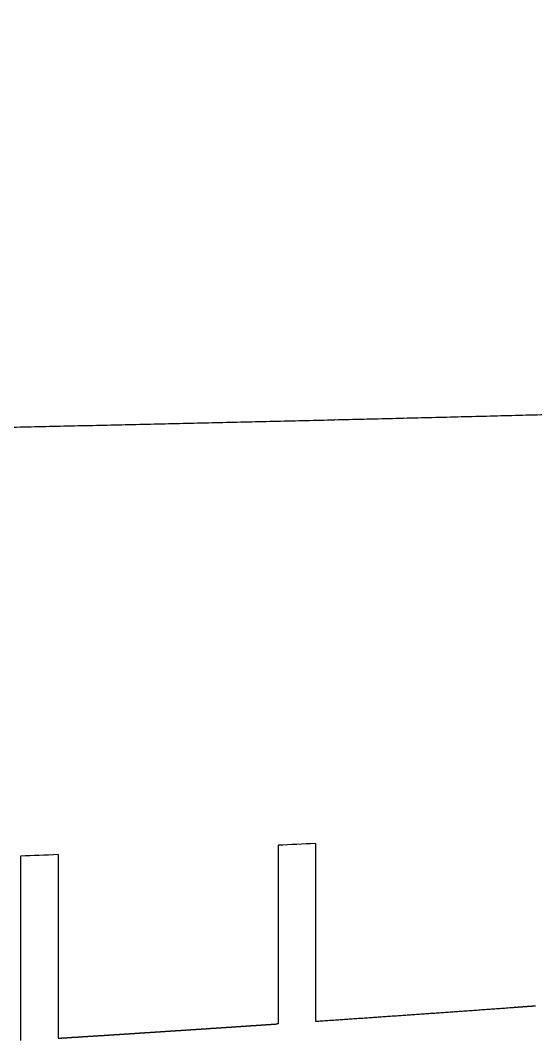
# Model space of a CAD drawing. Header units: metres. Extents: x 0 to 2032, y 0 to 115.
# Drawn here: x 1469.1 to 1521.1, y 11.8 to 114.9 of the extents above; entities that cross this region are included whole.
import ezdxf

# ---------------------------------------------------------------- set-up
doc = ezdxf.new("R2010")
doc.units = ezdxf.units.M

msp = doc.modelspace()

# ---------------------------------------------------------------- linework, layer by layer
for p, q in [((1495.1, 31.57), (1495.1, 13.54)), ((1498.9, 31.75), (1498.9, 13.8)), ((1469.1, 30.48), (1469.1, 11.85)), ((1472.9, 30.63), (1472.9, 12.09))]:
    msp.add_line(p, q)
for points, degree, knots in [([(2032, 109.87), (2032, 109.87), (2032, 109.87), (2032, 109.87), (2032, 109.87), (2032, 109.87), (2032, 109.87), (2032, 109.87), (2032, 109.87), (2032, 109.87), (2032, 109.87), (2032, 109.87), (2032, 109.87), (2032, 109.87), (2032, 109.87), (2032, 109.87), (2032, 109.87), (2032, 109.87), (2032, 109.87), (2032, 109.87), (2032, 109.87), (2032, 109.87), (2032, 109.87), (2032, 109.87), (2032, 109.87), (2032, 109.87), (2032, 109.87), (2032, 109.87), (2032, 109.87), (2032, 109.87), (2032, 109.87), (2032, 109.87), (2032, 109.87), (2032, 109.87), (2032, 109.87), (2032, 109.87), (2032, 109.87), (2032, 109.87), (2032, 109.87), (2032, 109.87), (2032, 109.87), (2032, 109.87), (2032, 109.87), (2032, 109.87), (2032, 109.88), (2032, 109.91), (2032, 109.95), (2032, 110.02), (2032, 110.11), (2031.99, 110.2), (2031.99, 110.26), (2031.97, 110.57), (2031.95, 110.86), (2031.91, 111.15), (2031.86, 111.43), (2031.79, 111.71), (2031.71, 111.99), (2031.61, 112.26), (2031.29, 112.93), (2031.04, 113.32), (2030.73, 113.66), (2030.37, 113.96), (2029.98, 114.19), (2029.55, 114.38), (2029.11, 114.52), (2028.29, 114.72), (2027.9, 114.79), (2027.5, 114.84), (2027.11, 114.87), (2026.71, 114.88), (2026.31, 114.89), (2025.91, 114.88), (2024.98, 114.85), (2024.45, 114.81), (2023.91, 114.76), (2023.38, 114.7), (2022.85, 114.64), (2022.32, 114.56), (2021.79, 114.48), (2020.59, 114.29), (2019.92, 114.17), (2019.25, 114.05), (2018.58, 113.92), (2017.91, 113.79), (2017.25, 113.65), (2016.58, 113.51), (2015.1, 113.2), (2014.29, 113.02), (2013.48, 112.84), (2012.67, 112.66), (2011.86, 112.48), (2011.05, 112.3), (2010.24, 112.12), (2008.88, 111.81), (2008.33, 111.69), (2007.77, 111.56), (2007.21, 111.44), (2006.63, 111.31), (2006.05, 111.18), (2005.46, 111.05), (2004.23, 110.78), (2003.61, 110.64), (2002.98, 110.51), (2002.36, 110.37), (2001.73, 110.24), (2001.1, 110.1), (2000.48, 109.97), (1996.77, 109.2), (1993.67, 108.58), (1990.58, 107.98), (1987.48, 107.4), (1984.38, 106.84), (1981.27, 106.3), (1978.16, 105.78), (1970.71, 104.56), (1966.37, 103.87), (1962.02, 103.22), (1957.67, 102.58), (1953.31, 101.97), (1948.95, 101.38), (1944.59, 100.8), (1936.94, 99.82), (1933.64, 99.41), (1930.34, 99), (1927.04, 98.61), (1923.74, 98.22), (1920.44, 97.84), (1917.14, 97.47), (1911.04, 96.79), (1908.24, 96.49), (1905.45, 96.19), (1902.65, 95.9), (1899.85, 95.61), (1897.06, 95.32), (1894.26, 95.04), (1880.44, 93.67), (1869.41, 92.63), (1858.38, 91.66), (1847.34, 90.73), (1836.3, 89.84), (1825.26, 89), (1814.21, 88.19), (1795.65, 86.89), (1788.13, 86.38), (1780.61, 85.89), (1773.09, 85.41), (1765.57, 84.95), (1758.05, 84.5), (1750.53, 84.06), (1736.54, 83.27), (1730.06, 82.92), (1723.59, 82.57), (1717.12, 82.24), (1710.65, 81.91), (1704.18, 81.59), (1697.7, 81.28), (1688.82, 80.87), (1686.42, 80.75), (1684.01, 80.64), (1681.6, 80.53), (1679.2, 80.43), (1676.79, 80.32), (1674.38, 80.21), (1651.35, 79.21), (1630.73, 78.4), (1610.1, 77.65), (1589.47, 76.96), (1568.83, 76.32), (1548.2, 75.72), (1527.56, 75.17), (1495.72, 74.39), (1484.51, 74.13), (1473.3, 73.87), (1462.09, 73.63), (1450.88, 73.4), (1439.67, 73.18), (1428.46, 72.97), (1413.04, 72.7), (1408.83, 72.62), (1404.62, 72.55), (1400.4, 72.48), (1396.18, 72.41), (1391.95, 72.34), (1387.73, 72.28), (1379.69, 72.15), (1375.88, 72.09), (1372.08, 72.04), (1368.27, 71.98), (1364.46, 71.93), (1360.65, 71.87), (1356.84, 71.82), (1325.7, 71.4), (1298.36, 71.09), (1271.02, 70.83), (1243.69, 70.61), (1216.35, 70.44), (1189.01, 70.3), (1161.67, 70.18), (1120.79, 70.05), (1107.24, 70.01), (1093.69, 69.98), (1080.14, 69.95), (1066.6, 69.93), (1053.05, 69.91), (1039.5, 69.89), (1022.99, 69.87), (1020.03, 69.86), (1017.07, 69.86), (1014.1, 69.86), (1011.14, 69.85), (1008.18, 69.85), (1005.21, 69.85), (978.54, 69.82), (954.83, 69.8), (931.13, 69.78), (907.42, 69.77), (883.71, 69.76), (860, 69.75), (836.3, 69.75), (801.16, 69.75), (789.73, 69.74), (778.3, 69.74), (766.87, 69.74), (755.44, 69.74), (744.01, 69.75), (732.58, 69.75), (717.34, 69.75), (713.53, 69.75), (709.72, 69.75), (705.91, 69.75), (702.1, 69.75), (698.29, 69.75), (694.48, 69.75), (686.44, 69.75), (682.2, 69.75), (677.97, 69.75), (673.74, 69.75), (669.51, 69.75), (665.27, 69.75), (661.04, 69.75), (627.14, 69.76), (597.48, 69.76), (567.81, 69.77), (538.14, 69.78), (508.47, 69.8), (478.81, 69.83), (449.14, 69.88), (414.69, 69.95), (409.9, 69.96), (405.11, 69.98), (400.32, 69.99), (395.53, 70), (390.74, 70.01), (385.96, 70.03), (379.01, 70.05), (376.86, 70.05), (374.71, 70.06), (372.58, 70.07), (370.45, 70.07), (368.32, 70.08), (366.21, 70.09), (359.01, 70.11), (356.16, 70.12), (353.8, 70.13), (350.84, 70.14), (346.83, 70.16), (341.98, 70.18), (337.15, 70.2), (319.73, 70.28), (305.65, 70.35), (291.57, 70.42), (277.49, 70.51), (263.41, 70.6), (249.34, 70.71), (235.26, 70.82), (212.62, 71.02), (204.06, 71.1), (195.51, 71.18), (186.95, 71.27), (178.4, 71.36), (169.84, 71.46), (161.28, 71.56), (151.46, 71.68), (150.2, 71.7), (148.95, 71.71), (147.71, 71.73), (146.48, 71.75), (145.25, 71.76), (144.03, 71.78), (140.39, 71.83), (138, 71.86), (135.64, 71.89), (133.31, 71.93), (131, 71.96), (128.73, 71.99), (126.49, 72.03), (117.32, 72.17), (110.37, 72.28), (103.41, 72.4), (96.46, 72.54), (89.51, 72.69), (82.55, 72.86), (75.6, 73.06), (66.13, 73.38), (63.62, 73.47), (61.1, 73.57), (58.58, 73.68), (56.06, 73.79), (53.55, 73.91), (51.03, 74.04), (47.38, 74.25), (46.27, 74.31), (45.18, 74.38), (44.1, 74.45), (43.04, 74.51), (41.99, 74.59), (40.96, 74.66), (38.85, 74.81), (37.77, 74.89), (36.7, 74.98), (35.66, 75.06), (34.63, 75.15), (33.62, 75.24), (32.63, 75.33), (30.61, 75.52), (29.56, 75.63), (28.52, 75.74), (27.47, 75.85), (26.42, 75.96), (25.37, 76.08), (24.32, 76.19), (22.4, 76.4), (21.52, 76.49), (20.64, 76.59), (19.76, 76.68), (18.88, 76.76), (18, 76.84), (17.12, 76.91), (15.55, 77.02), (14.89, 77.06), (14.24, 77.09), (13.6, 77.11), (12.99, 77.13), (12.39, 77.13), (11.81, 77.12), (10.7, 77.08), (10.15, 77.05), (9.6, 77), (9.06, 76.95), (8.51, 76.87), (7.97, 76.77), (7.44, 76.65), (6.44, 76.36), (5.97, 76.2), (5.51, 76.02), (5.06, 75.81), (4.62, 75.56), (4.21, 75.29), (3.82, 74.99), (3.04, 74.28), (2.66, 73.87), (2.31, 73.43), (2.01, 72.96), (1.74, 72.47), (1.5, 71.96), (1.29, 71.44), (0.97, 70.52), (0.85, 70.12), (0.74, 69.71), (0.65, 69.31), (0.56, 68.89), (0.49, 68.48), (0.42, 68.07), (0.3, 67.13), (0.24, 66.61), (0.19, 66.08), (0.16, 65.56), (0.13, 65.03), (0.11, 64.5), (0.1, 63.98), (0.1, 63.45)], 8, [0, 0, 0, 0, 0, 0, 0, 0, 0, 0, 0, 0, 0, 0, 0, 0, 0, 0, 0, 0, 0, 0, 0, 0, 0, 0, 0, 0, 0, 0, 0, 0, 0, 0, 0, 0, 0, 0, 0.000521, 0.000521, 0.000521, 0.000521, 0.000521, 0.000521, 0.000521, 0.000598, 0.000598, 0.000598, 0.000598, 0.000598, 0.000598, 0.000598, 0.00068, 0.00068, 0.00068, 0.00068, 0.00068, 0.00068, 0.00068, 0.001767, 0.001767, 0.001767, 0.001767, 0.001767, 0.001767, 0.001767, 0.003481, 0.003481, 0.003481, 0.003481, 0.003481, 0.003481, 0.003481, 0.004996, 0.004996, 0.004996, 0.004996, 0.004996, 0.004996, 0.004996, 0.00703, 0.00703, 0.00703, 0.00703, 0.00703, 0.00703, 0.00703, 0.009624, 0.009624, 0.009624, 0.009624, 0.009624, 0.009624, 0.009624, 0.012783, 0.012783, 0.012783, 0.012783, 0.012783, 0.012783, 0.012783, 0.0149, 0.0149, 0.0149, 0.0149, 0.0149, 0.0149, 0.0149, 0.017114, 0.017114, 0.017114, 0.017114, 0.017114, 0.017114, 0.017114, 0.028012, 0.028012, 0.028012, 0.028012, 0.028012, 0.028012, 0.028012, 0.043213, 0.043213, 0.043213, 0.043213, 0.043213, 0.043213, 0.043213, 0.054699, 0.054699, 0.054699, 0.054699, 0.054699, 0.054699, 0.054699, 0.06442, 0.06442, 0.06442, 0.06442, 0.06442, 0.06442, 0.06442, 0.102702, 0.102702, 0.102702, 0.102702, 0.102702, 0.102702, 0.102702, 0.128746, 0.128746, 0.128746, 0.128746, 0.128746, 0.128746, 0.128746, 0.151146, 0.151146, 0.151146, 0.151146, 0.151146, 0.151146, 0.151146, 0.159473, 0.159473, 0.159473, 0.159473, 0.159473, 0.159473, 0.159473, 0.230825, 0.230825, 0.230825, 0.230825, 0.230825, 0.230825, 0.230825, 0.269579, 0.269579, 0.269579, 0.269579, 0.269579, 0.269579, 0.269579, 0.284124, 0.284124, 0.284124, 0.284124, 0.284124, 0.284124, 0.284124, 0.297226, 0.297226, 0.297226, 0.297226, 0.297226, 0.297226, 0.297226, 0.391271, 0.391271, 0.391271, 0.391271, 0.391271, 0.391271, 0.391271, 0.437874, 0.437874, 0.437874, 0.437874, 0.437874, 0.437874, 0.437874, 0.448068, 0.448068, 0.448068, 0.448068, 0.448068, 0.448068, 0.448068, 0.529622, 0.529622, 0.529622, 0.529622, 0.529622, 0.529622, 0.529622, 0.568941, 0.568941, 0.568941, 0.568941, 0.568941, 0.568941, 0.568941, 0.582048, 0.582048, 0.582048, 0.582048, 0.582048, 0.582048, 0.582048, 0.596608, 0.596608, 0.596608, 0.596608, 0.596608, 0.596608, 0.596608, 0.698664, 0.698664, 0.698664, 0.698664, 0.698664, 0.698664, 0.698664, 0.715136, 0.715136, 0.715136, 0.715136, 0.715136, 0.715136, 0.715136, 0.722561, 0.722561, 0.722561, 0.722561, 0.722561, 0.722561, 0.722561, 0.740507, 0.740507, 0.740507, 0.740507, 0.740507, 0.740507, 0.740507, 0.816251, 0.816251, 0.816251, 0.816251, 0.816251, 0.816251, 0.816251, 0.862282, 0.862282, 0.862282, 0.862282, 0.862282, 0.862282, 0.862282, 0.86909, 0.86909, 0.86909, 0.86909, 0.86909, 0.86909, 0.86909, 0.882706, 0.882706, 0.882706, 0.882706, 0.882706, 0.882706, 0.882706, 0.925478, 0.925478, 0.925478, 0.925478, 0.925478, 0.925478, 0.925478, 0.940974, 0.940974, 0.940974, 0.940974, 0.940974, 0.940974, 0.940974, 0.947936, 0.947936, 0.947936, 0.947936, 0.947936, 0.947936, 0.947936, 0.955531, 0.955531, 0.955531, 0.955531, 0.955531, 0.955531, 0.955531, 0.963733, 0.963733, 0.963733, 0.963733, 0.963733, 0.963733, 0.963733, 0.970613, 0.970613, 0.970613, 0.970613, 0.970613, 0.970613, 0.970613, 0.975944, 0.975944, 0.975944, 0.975944, 0.975944, 0.975944, 0.975944, 0.981129, 0.981129, 0.981129, 0.981129, 0.981129, 0.981129, 0.981129, 0.985794, 0.985794, 0.985794, 0.985794, 0.985794, 0.985794, 0.985794, 0.991061, 0.991061, 0.991061, 0.991061, 0.991061, 0.991061, 0.991061, 0.99502, 0.99502, 0.99502, 0.99502, 0.99502, 0.99502, 0.99502, 1, 1, 1, 1, 1, 1, 1, 1, 1]), ([(1498.9, 13.8), (1503.83, 14.14), (1508.77, 14.48), (1513.7, 14.83), (1518.97, 15.21), (1519.3, 15.24), (1519.63, 15.26), (1520.11, 15.3), (1520.27, 15.31), (1520.42, 15.32), (1520.71, 15.34), (1520.84, 15.35), (1520.97, 15.36), (1521.1, 15.37)], 4, [0, 0, 0, 0, 0, 0.888915, 0.888915, 0.888915, 0.948629, 0.948629, 0.948629, 0.976485, 0.976485, 0.976485, 1, 1, 1, 1, 1]), ([(1472.9, 12.09), (1472.92, 12.09), (1472.94, 12.09), (1472.96, 12.09), (1472.98, 12.09), (1473, 12.09), (1473.02, 12.1), (1473.04, 12.1), (1473.09, 12.1), (1473.12, 12.1), (1473.16, 12.1), (1473.19, 12.11), (1473.22, 12.11), (1473.26, 12.11), (1473.29, 12.11), (1473.35, 12.12), (1473.38, 12.12), (1473.42, 12.12), (1473.45, 12.12), (1473.48, 12.12), (1473.51, 12.13), (1473.54, 12.13), (1473.59, 12.13), (1473.6, 12.13), (1473.62, 12.13), (1473.64, 12.13), (1473.65, 12.14), (1473.67, 12.14), (1473.69, 12.14), (1473.76, 12.14), (1473.8, 12.14), (1473.84, 12.15), (1473.87, 12.15), (1473.89, 12.15), (1473.91, 12.15), (1473.94, 12.15), (1474, 12.16), (1474.03, 12.16), (1474.05, 12.16), (1474.08, 12.16), (1474.11, 12.16), (1474.14, 12.17), (1474.16, 12.17), (1474.21, 12.17), (1474.23, 12.17), (1474.25, 12.17), (1474.27, 12.17), (1474.29, 12.18), (1474.31, 12.18), (1474.33, 12.18), (1474.38, 12.18), (1474.4, 12.18), (1474.43, 12.18), (1474.46, 12.19), (1474.49, 12.19), (1474.52, 12.19), (1474.54, 12.19), (1474.6, 12.2), (1474.63, 12.2), (1474.66, 12.2), (1474.69, 12.2), (1474.72, 12.2), (1474.76, 12.21), (1474.79, 12.21), (1474.84, 12.21), (1474.86, 12.21), (1474.88, 12.21), (1474.89, 12.21), (1474.91, 12.22), (1474.93, 12.22), (1474.95, 12.22), (1475, 12.22), (1475.03, 12.22), (1475.06, 12.22), (1475.1, 12.23), (1475.13, 12.23), (1475.16, 12.23), (1475.19, 12.23), (1475.23, 12.24), (1475.27, 12.24), (1475.33, 12.24), (1475.39, 12.25), (1475.43, 12.25), (1475.45, 12.25), (1475.47, 12.25), (1475.53, 12.25), (1475.55, 12.26), (1475.57, 12.26), (1475.59, 12.26), (1475.6, 12.26), (1475.62, 12.26), (1475.64, 12.26), (1475.7, 12.27), (1475.72, 12.27), (1475.73, 12.27), (1475.76, 12.27), (1475.81, 12.27), (1475.87, 12.28), (1475.93, 12.28), (1475.96, 12.28), (1475.99, 12.28), (1476.02, 12.29), (1476.05, 12.29), (1476.08, 12.29), (1476.11, 12.29), (1476.15, 12.29), (1476.22, 12.3), (1476.26, 12.3), (1476.31, 12.3), (1476.35, 12.31), (1476.4, 12.31), (1476.44, 12.31), (1476.49, 12.32), (1476.55, 12.32), (1476.58, 12.32), (1476.6, 12.32), (1476.62, 12.32), (1476.64, 12.33), (1476.67, 12.33), (1476.69, 12.33), (1476.74, 12.33), (1476.76, 12.33), (1476.79, 12.33), (1476.81, 12.34), (1476.84, 12.34), (1476.86, 12.34), (1476.89, 12.34), (1476.93, 12.34), (1476.94, 12.34), (1476.96, 12.35), (1476.98, 12.35), (1476.99, 12.35), (1477.01, 12.35), (1477.03, 12.35), (1477.07, 12.35), (1477.11, 12.36), (1477.14, 12.36), (1477.17, 12.36), (1477.2, 12.36), (1477.23, 12.36), (1477.26, 12.36), (1477.32, 12.37), (1477.35, 12.37), (1477.38, 12.37), (1477.41, 12.37), (1477.44, 12.38), (1477.47, 12.38), (1477.5, 12.38), (1477.56, 12.38), (1477.58, 12.39), (1477.6, 12.39), (1477.62, 12.39), (1477.65, 12.39), (1477.67, 12.39), (1477.69, 12.39), (1477.74, 12.4), (1477.77, 12.4), (1477.8, 12.4), (1477.83, 12.4), (1477.85, 12.4), (1477.87, 12.4), (1477.91, 12.41), (1478.01, 12.41), (1478.05, 12.42), (1478.08, 12.42), (1478.11, 12.42), (1478.15, 12.42), (1478.18, 12.42), (1478.21, 12.43), (1478.27, 12.43), (1478.29, 12.43), (1478.3, 12.43), (1478.32, 12.43), (1478.34, 12.43), (1478.36, 12.44), (1478.38, 12.44), (1478.43, 12.44), (1478.46, 12.44), (1478.49, 12.44), (1478.52, 12.45), (1478.56, 12.45), (1478.59, 12.45), (1478.62, 12.45), (1478.68, 12.46), (1478.71, 12.46), (1478.74, 12.46), (1478.77, 12.46), (1478.8, 12.46), (1478.83, 12.47), (1478.86, 12.47), (1478.91, 12.47), (1478.93, 12.47), (1478.94, 12.47), (1478.96, 12.47), (1478.98, 12.48), (1478.99, 12.48), (1479.01, 12.48), (1479.06, 12.48), (1479.09, 12.48), (1479.13, 12.48), (1479.16, 12.49), (1479.19, 12.49), (1479.23, 12.49), (1479.26, 12.49), (1479.32, 12.5), (1479.35, 12.5), (1479.38, 12.5), (1479.41, 12.5), (1479.45, 12.51), (1479.48, 12.51), (1479.51, 12.51), (1479.58, 12.51), (1479.62, 12.52), (1479.66, 12.52), (1479.7, 12.52), (1479.75, 12.52), (1479.79, 12.53), (1479.83, 12.53), (1479.89, 12.53), (1479.91, 12.54), (1479.93, 12.54), (1479.95, 12.54), (1479.97, 12.54), (1479.99, 12.54), (1480.01, 12.54), (1480.05, 12.54), (1480.08, 12.55), (1480.1, 12.55), (1480.13, 12.55), (1480.15, 12.55), (1480.18, 12.55), (1480.2, 12.55), (1480.25, 12.56), (1480.27, 12.56), (1480.28, 12.56), (1480.3, 12.56), (1480.32, 12.56), (1480.34, 12.56), (1480.36, 12.56), (1480.41, 12.57), (1480.44, 12.57), (1480.47, 12.57), (1480.49, 12.57), (1480.52, 12.57), (1480.55, 12.58), (1480.58, 12.58), (1480.64, 12.58), (1480.67, 12.58), (1480.7, 12.59), (1480.73, 12.59), (1480.76, 12.59), (1480.79, 12.59), (1480.82, 12.59), (1480.89, 12.6), (1480.93, 12.6), (1480.97, 12.6), (1481.02, 12.61), (1481.06, 12.61), (1481.1, 12.61), (1481.14, 12.62), (1481.2, 12.62), (1481.23, 12.62), (1481.25, 12.62), (1481.27, 12.62), (1481.29, 12.63), (1481.32, 12.63), (1481.34, 12.63), (1481.38, 12.63), (1481.4, 12.63), (1481.43, 12.63), (1481.45, 12.64), (1481.47, 12.64), (1481.49, 12.64), (1481.52, 12.64), (1481.56, 12.64), (1481.58, 12.64), (1481.6, 12.64), (1481.62, 12.65), (1481.64, 12.65), (1481.65, 12.65), (1481.67, 12.65), (1481.72, 12.65), (1481.75, 12.65), (1481.78, 12.66), (1481.8, 12.66), (1481.83, 12.66), (1481.86, 12.66), (1481.89, 12.66), (1481.95, 12.67), (1481.98, 12.67), (1482.01, 12.67), (1482.04, 12.67), (1482.07, 12.68), (1482.1, 12.68), (1482.13, 12.68), (1482.18, 12.68), (1482.2, 12.68), (1482.22, 12.69), (1482.24, 12.69), (1482.26, 12.69), (1482.28, 12.69), (1482.3, 12.69), (1482.34, 12.69), (1482.38, 12.7), (1482.41, 12.7), (1482.44, 12.7), (1482.47, 12.7), (1482.49, 12.7), (1482.52, 12.7), (1482.61, 12.71), (1482.64, 12.71), (1482.67, 12.71), (1482.7, 12.72), (1482.74, 12.72), (1482.77, 12.72), (1482.8, 12.72), (1482.85, 12.73), (1482.87, 12.73), (1482.89, 12.73), (1482.9, 12.73), (1482.92, 12.73), (1482.94, 12.73), (1482.96, 12.73), (1483.01, 12.74), (1483.04, 12.74), (1483.07, 12.74), (1483.09, 12.74), (1483.12, 12.74), (1483.15, 12.75), (1483.18, 12.75), (1483.23, 12.75), (1483.27, 12.75), (1483.3, 12.76), (1483.33, 12.76), (1483.36, 12.76), (1483.38, 12.76), (1483.41, 12.76), (1483.49, 12.77), (1483.51, 12.77), (1483.53, 12.77), (1483.55, 12.77), (1483.57, 12.77), (1483.59, 12.77), (1483.61, 12.78), (1483.66, 12.78), (1483.69, 12.78), (1483.73, 12.78), (1483.76, 12.79), (1483.79, 12.79), (1483.83, 12.79), (1483.86, 12.79), (1483.92, 12.8), (1483.95, 12.8), (1483.98, 12.8), (1484.02, 12.8), (1484.05, 12.8), (1484.08, 12.81), (1484.11, 12.81), (1484.16, 12.81), (1484.18, 12.81), (1484.2, 12.81), (1484.23, 12.82), (1484.25, 12.82), (1484.27, 12.82), (1484.29, 12.82), (1484.35, 12.82), (1484.38, 12.83), (1484.41, 12.83), (1484.44, 12.83), (1484.47, 12.83), (1484.5, 12.83), (1484.53, 12.84), (1484.59, 12.84), (1484.62, 12.84), (1484.65, 12.84), (1484.68, 12.85), (1484.71, 12.85), (1484.74, 12.85), (1484.77, 12.85), (1484.83, 12.86), (1484.85, 12.86), (1484.87, 12.86), (1484.89, 12.86), (1484.91, 12.86), (1484.94, 12.86), (1484.96, 12.86), (1485.01, 12.87), (1485.04, 12.87), (1485.06, 12.87), (1485.09, 12.87), (1485.12, 12.87), (1485.15, 12.88), (1485.17, 12.88), (1485.23, 12.88), (1485.26, 12.88), (1485.29, 12.89), (1485.32, 12.89), (1485.36, 12.89), (1485.39, 12.89), (1485.42, 12.89), (1485.47, 12.9), (1485.49, 12.9), (1485.51, 12.9), (1485.52, 12.9), (1485.54, 12.9), (1485.56, 12.9), (1485.58, 12.9), (1485.63, 12.91), (1485.66, 12.91), (1485.69, 12.91), (1485.72, 12.91), (1485.75, 12.92), (1485.79, 12.92), (1485.82, 12.92), (1485.88, 12.92), (1485.91, 12.93), (1485.94, 12.93), (1485.97, 12.93), (1486, 12.93), (1486.03, 12.93), (1486.06, 12.94), (1486.11, 12.94), (1486.13, 12.94), (1486.16, 12.94), (1486.18, 12.94), (1486.2, 12.95), (1486.22, 12.95), (1486.25, 12.95), (1486.3, 12.95), (1486.32, 12.95), (1486.35, 12.96), (1486.38, 12.96), (1486.41, 12.96), (1486.43, 12.96), (1486.46, 12.96), (1486.52, 12.97), (1486.55, 12.97), (1486.58, 12.97), (1486.61, 12.97), (1486.64, 12.97), (1486.67, 12.98), (1486.7, 12.98), (1486.76, 12.98), (1486.78, 12.98), (1486.81, 12.99), (1486.83, 12.99), (1486.86, 12.99), (1486.88, 12.99), (1486.91, 12.99), (1486.97, 13), (1487.01, 13), (1487.04, 13), (1487.08, 13), (1487.11, 13.01), (1487.15, 13.01), (1487.19, 13.01), (1487.25, 13.01), (1487.28, 13.02), (1487.31, 13.02), (1487.34, 13.02), (1487.37, 13.02), (1487.4, 13.02), (1487.43, 13.03), (1487.48, 13.03), (1487.5, 13.03), (1487.52, 13.03), (1487.54, 13.03), (1487.56, 13.04), (1487.58, 13.04), (1487.6, 13.04), (1487.64, 13.04), (1487.68, 13.04), (1487.72, 13.05), (1487.77, 13.05), (1487.8, 13.05), (1487.83, 13.05), (1487.85, 13.05), (1487.92, 13.06), (1487.95, 13.06), (1487.98, 13.06), (1488.01, 13.06), (1488.04, 13.07), (1488.07, 13.07), (1488.1, 13.07), (1488.15, 13.07), (1488.17, 13.08), (1488.19, 13.08), (1488.21, 13.08), (1488.23, 13.08), (1488.25, 13.08), (1488.27, 13.08), (1488.31, 13.09), (1488.34, 13.09), (1488.37, 13.09), (1488.4, 13.09), (1488.42, 13.09), (1488.45, 13.09), (1488.48, 13.1), (1488.54, 13.1), (1488.57, 13.1), (1488.61, 13.1), (1488.64, 13.11), (1488.67, 13.11), (1488.71, 13.11), (1488.74, 13.11), (1488.79, 13.12), (1488.82, 13.12), (1488.84, 13.12), (1488.86, 13.12), (1488.88, 13.12), (1488.91, 13.12), (1488.93, 13.13), (1488.98, 13.13), (1489.01, 13.13), (1489.04, 13.13), (1489.07, 13.14), (1489.11, 13.14), (1489.16, 13.14), (1489.2, 13.14), (1489.26, 13.15), (1489.3, 13.15), (1489.33, 13.15), (1489.36, 13.15), (1489.39, 13.16), (1489.42, 13.16), (1489.45, 13.16), (1489.5, 13.16), (1489.52, 13.17), (1489.54, 13.17), (1489.56, 13.17), (1489.58, 13.17), (1489.6, 13.17), (1489.62, 13.17), (1489.67, 13.18), (1489.71, 13.18), (1489.74, 13.18), (1489.78, 13.18), (1489.82, 13.18), (1489.85, 13.19), (1489.89, 13.19), (1489.97, 13.2), (1489.98, 13.2), (1490, 13.2), (1490.03, 13.2), (1490.08, 13.2), (1490.15, 13.21), (1490.2, 13.21), (1490.23, 13.21), (1490.25, 13.21), (1490.27, 13.22), (1490.29, 13.22), (1490.31, 13.22), (1490.33, 13.22), (1490.35, 13.22), (1490.39, 13.22), (1490.42, 13.23), (1490.46, 13.23), (1490.5, 13.23), (1490.53, 13.23), (1490.56, 13.23), (1490.59, 13.24), (1490.65, 13.24), (1490.68, 13.24), (1490.72, 13.25), (1490.76, 13.25), (1490.79, 13.25), (1490.83, 13.25), (1490.86, 13.25), (1490.92, 13.26), (1490.94, 13.26), (1490.97, 13.26), (1490.99, 13.26), (1491.01, 13.26), (1491.03, 13.27), (1491.05, 13.27), (1491.1, 13.27), (1491.13, 13.27), (1491.16, 13.27), (1491.19, 13.28), (1491.21, 13.28), (1491.24, 13.28), (1491.27, 13.28), (1491.33, 13.29), (1491.36, 13.29), (1491.38, 13.29), (1491.41, 13.29), (1491.45, 13.29), (1491.49, 13.3), (1491.53, 13.3), (1491.59, 13.3), (1491.61, 13.3), (1491.64, 13.31), (1491.66, 13.31), (1491.69, 13.31), (1491.71, 13.31), (1491.74, 13.31), (1491.79, 13.32), (1491.82, 13.32), (1491.85, 13.32), (1491.87, 13.32), (1491.9, 13.32), (1491.93, 13.33), (1491.96, 13.33), (1492.01, 13.33), (1492.04, 13.33), (1492.07, 13.34), (1492.11, 13.34), (1492.14, 13.34), (1492.17, 13.34), (1492.2, 13.34), (1492.25, 13.35), (1492.27, 13.35), (1492.28, 13.35), (1492.3, 13.35), (1492.32, 13.35), (1492.34, 13.35), (1492.36, 13.36), (1492.41, 13.36), (1492.45, 13.36), (1492.48, 13.36), (1492.51, 13.37), (1492.55, 13.37), (1492.58, 13.37), (1492.61, 13.37), (1492.66, 13.37), (1492.7, 13.38), (1492.76, 13.38), (1492.81, 13.39), (1492.86, 13.39), (1492.9, 13.39), (1492.93, 13.39), (1492.98, 13.4), (1493, 13.4), (1493.01, 13.4), (1493.03, 13.4), (1493.05, 13.4), (1493.07, 13.4), (1493.09, 13.4), (1493.18, 13.41), (1493.22, 13.41), (1493.24, 13.41), (1493.27, 13.42), (1493.3, 13.42), (1493.35, 13.42), (1493.38, 13.42), (1493.43, 13.43), (1493.46, 13.43), (1493.49, 13.43), (1493.52, 13.43), (1493.55, 13.43), (1493.58, 13.44), (1493.61, 13.44), (1493.66, 13.44), (1493.68, 13.44), (1493.7, 13.44), (1493.72, 13.45), (1493.74, 13.45), (1493.76, 13.45), (1493.78, 13.45), (1493.81, 13.45), (1493.86, 13.46), (1493.92, 13.46), (1493.97, 13.46), (1494.01, 13.47), (1494.03, 13.47), (1494.05, 13.47), (1494.11, 13.47), (1494.15, 13.47), (1494.18, 13.48), (1494.21, 13.48), (1494.24, 13.48), (1494.27, 13.48), (1494.3, 13.49), (1494.35, 13.49), (1494.37, 13.49), (1494.39, 13.49), (1494.42, 13.49), (1494.44, 13.49), (1494.46, 13.5), (1494.48, 13.5), (1494.54, 13.5), (1494.58, 13.5), (1494.62, 13.51), (1494.66, 13.51), (1494.7, 13.51), (1494.74, 13.51), (1494.77, 13.52), (1494.84, 13.52), (1494.87, 13.52), (1494.89, 13.53), (1494.91, 13.53), (1494.94, 13.53), (1494.97, 13.53), (1495, 13.53), (1495.03, 13.53)], 8, [0, 0, 0, 0, 0, 0, 0, 0, 0, 0.008184, 0.008184, 0.008184, 0.008184, 0.008184, 0.008184, 0.008184, 0.022276, 0.022276, 0.022276, 0.022276, 0.022276, 0.022276, 0.022276, 0.035193, 0.035193, 0.035193, 0.035193, 0.035193, 0.035193, 0.035193, 0.042238, 0.042238, 0.042238, 0.042238, 0.042238, 0.042238, 0.042238, 0.065556, 0.065556, 0.065556, 0.065556, 0.065556, 0.065556, 0.065556, 0.084763, 0.084763, 0.084763, 0.084763, 0.084763, 0.084763, 0.084763, 0.098208, 0.098208, 0.098208, 0.098208, 0.098208, 0.098208, 0.098208, 0.117414, 0.117414, 0.117414, 0.117414, 0.117414, 0.117414, 0.117414, 0.13854, 0.13854, 0.13854, 0.13854, 0.13854, 0.13854, 0.13854, 0.151982, 0.151982, 0.151982, 0.151982, 0.151982, 0.151982, 0.151982, 0.173106, 0.173106, 0.173106, 0.173106, 0.173106, 0.173106, 0.173106, 0.178116, 0.178116, 0.178116, 0.178116, 0.178116, 0.178116, 0.178116, 0.181059, 0.181059, 0.181059, 0.181059, 0.181059, 0.181059, 0.181059, 0.186918, 0.186918, 0.186918, 0.186918, 0.186918, 0.186918, 0.186918, 0.225032, 0.225032, 0.225032, 0.225032, 0.225032, 0.225032, 0.225032, 0.280464, 0.280464, 0.280464, 0.280464, 0.280464, 0.280464, 0.280464, 0.308178, 0.308178, 0.308178, 0.308178, 0.308178, 0.308178, 0.308178, 0.339353, 0.339353, 0.339353, 0.339353, 0.339353, 0.339353, 0.339353, 0.360136, 0.360136, 0.360136, 0.360136, 0.360136, 0.360136, 0.360136, 0.398236, 0.398236, 0.398236, 0.398236, 0.398236, 0.398236, 0.398236, 0.436334, 0.436334, 0.436334, 0.436334, 0.436334, 0.436334, 0.436334, 0.46404, 0.46404, 0.46404, 0.46404, 0.46404, 0.46404, 0.46404, 0.495037, 0.495037, 0.495037, 0.495037, 0.495037, 0.495037, 0.495037, 0.509667, 0.509667, 0.509667, 0.509667, 0.509667, 0.509667, 0.509667, 0.5182, 0.5182, 0.5182, 0.5182, 0.5182, 0.5182, 0.5182, 0.531608, 0.531608, 0.531608, 0.531608, 0.531608, 0.531608, 0.531608, 0.545016, 0.545016, 0.545016, 0.545016, 0.545016, 0.545016, 0.545016, 0.552329, 0.552329, 0.552329, 0.552329, 0.552329, 0.552329, 0.552329, 0.566954, 0.566954, 0.566954, 0.566954, 0.566954, 0.566954, 0.566954, 0.58036, 0.58036, 0.58036, 0.58036, 0.58036, 0.58036, 0.58036, 0.59864, 0.59864, 0.59864, 0.59864, 0.59864, 0.59864, 0.59864, 0.60717, 0.60717, 0.60717, 0.60717, 0.60717, 0.60717, 0.60717, 0.618136, 0.618136, 0.618136, 0.618136, 0.618136, 0.618136, 0.618136, 0.626665, 0.626665, 0.626665, 0.626665, 0.626665, 0.626665, 0.626665, 0.638849, 0.638849, 0.638849, 0.638849, 0.638849, 0.638849, 0.638849, 0.652251, 0.652251, 0.652251, 0.652251, 0.652251, 0.652251, 0.652251, 0.670525, 0.670525, 0.670525, 0.670525, 0.670525, 0.670525, 0.670525, 0.68027, 0.68027, 0.68027, 0.68027, 0.68027, 0.68027, 0.68027, 0.690015, 0.690015, 0.690015, 0.690015, 0.690015, 0.690015, 0.690015, 0.698541, 0.698541, 0.698541, 0.698541, 0.698541, 0.698541, 0.698541, 0.710721, 0.710721, 0.710721, 0.710721, 0.710721, 0.710721, 0.710721, 0.724119, 0.724119, 0.724119, 0.724119, 0.724119, 0.724119, 0.724119, 0.732645, 0.732645, 0.732645, 0.732645, 0.732645, 0.732645, 0.732645, 0.743481, 0.743481, 0.743481, 0.743481, 0.743481, 0.743481, 0.743481, 0.748918, 0.748918, 0.748918, 0.748918, 0.748918, 0.748918, 0.748918, 0.752378, 0.752378, 0.752378, 0.752378, 0.752378, 0.752378, 0.752378, 0.757321, 0.757321, 0.757321, 0.757321, 0.757321, 0.757321, 0.757321, 0.761718, 0.761718, 0.761718, 0.761718, 0.761718, 0.761718, 0.761718, 0.763122, 0.763122, 0.763122, 0.763122, 0.763122, 0.763122, 0.763122, 0.765528, 0.765528, 0.765528, 0.765528, 0.765528, 0.765528, 0.765528, 0.767734, 0.767734, 0.767734, 0.767734, 0.767734, 0.767734, 0.767734, 0.769338, 0.769338, 0.769338, 0.769338, 0.769338, 0.769338, 0.769338, 0.771544, 0.771544, 0.771544, 0.771544, 0.771544, 0.771544, 0.771544, 0.773749, 0.773749, 0.773749, 0.773749, 0.773749, 0.773749, 0.773749, 0.775353, 0.775353, 0.775353, 0.775353, 0.775353, 0.775353, 0.775353, 0.777358, 0.777358, 0.777358, 0.777358, 0.777358, 0.777358, 0.777358, 0.779563, 0.779563, 0.779563, 0.779563, 0.779563, 0.779563, 0.779563, 0.780966, 0.780966, 0.780966, 0.780966, 0.780966, 0.780966, 0.780966, 0.783171, 0.783171, 0.783171, 0.783171, 0.783171, 0.783171, 0.783171, 0.785376, 0.785376, 0.785376, 0.785376, 0.785376, 0.785376, 0.785376, 0.786979, 0.786979, 0.786979, 0.786979, 0.786979, 0.786979, 0.786979, 0.788983, 0.788983, 0.788983, 0.788983, 0.788983, 0.788983, 0.788983, 0.791187, 0.791187, 0.791187, 0.791187, 0.791187, 0.791187, 0.791187, 0.79299, 0.79299, 0.79299, 0.79299, 0.79299, 0.79299, 0.79299, 0.795595, 0.795595, 0.795595, 0.795595, 0.795595, 0.795595, 0.795595, 0.797799, 0.797799, 0.797799, 0.797799, 0.797799, 0.797799, 0.797799, 0.799201, 0.799201, 0.799201, 0.799201, 0.799201, 0.799201, 0.799201, 0.800611, 0.800611, 0.800611, 0.800611, 0.800611, 0.800611, 0.800611, 0.801956, 0.801956, 0.801956, 0.801956, 0.801956, 0.801956, 0.801956, 0.802812, 0.802812, 0.802812, 0.802812, 0.802812, 0.802812, 0.802812, 0.804036, 0.804036, 0.804036, 0.804036, 0.804036, 0.804036, 0.804036, 0.805503, 0.805503, 0.805503, 0.805503, 0.805503, 0.805503, 0.805503, 0.806482, 0.806482, 0.806482, 0.806482, 0.806482, 0.806482, 0.806482, 0.807891, 0.807891, 0.807891, 0.807891, 0.807891, 0.807891, 0.807891, 0.81123, 0.81123, 0.81123, 0.81123, 0.81123, 0.81123, 0.81123, 0.81324, 0.81324, 0.81324, 0.81324, 0.81324, 0.81324, 0.81324, 0.816972, 0.816972, 0.816972, 0.816972, 0.816972, 0.816972, 0.816972, 0.821572, 0.821572, 0.821572, 0.821572, 0.821572, 0.821572, 0.821572, 0.829659, 0.829659, 0.829659, 0.829659, 0.829659, 0.829659, 0.829659, 0.83731, 0.83731, 0.83731, 0.83731, 0.83731, 0.83731, 0.83731, 0.847955, 0.847955, 0.847955, 0.847955, 0.847955, 0.847955, 0.847955, 0.854505, 0.854505, 0.854505, 0.854505, 0.854505, 0.854505, 0.854505, 0.862692, 0.862692, 0.862692, 0.862692, 0.862692, 0.862692, 0.862692, 0.873811, 0.873811, 0.873811, 0.873811, 0.873811, 0.873811, 0.873811, 0.882971, 0.882971, 0.882971, 0.882971, 0.882971, 0.882971, 0.882971, 0.893148, 0.893148, 0.893148, 0.893148, 0.893148, 0.893148, 0.893148, 0.904342, 0.904342, 0.904342, 0.904342, 0.904342, 0.904342, 0.904342, 0.911465, 0.911465, 0.911465, 0.911465, 0.911465, 0.911465, 0.911465, 0.923675, 0.923675, 0.923675, 0.923675, 0.923675, 0.923675, 0.923675, 0.926987, 0.926987, 0.926987, 0.926987, 0.926987, 0.926987, 0.926987, 0.929884, 0.929884, 0.929884, 0.929884, 0.929884, 0.929884, 0.929884, 0.940121, 0.940121, 0.940121, 0.940121, 0.940121, 0.940121, 0.940121, 0.960591, 0.960591, 0.960591, 0.960591, 0.960591, 0.960591, 0.960591, 0.973617, 0.973617, 0.973617, 0.973617, 0.973617, 0.973617, 0.973617, 0.979937, 0.979937, 0.979937, 0.979937, 0.979937, 0.979937, 0.979937, 0.984913, 0.984913, 0.984913, 0.984913, 0.984913, 0.984913, 0.984913, 0.988532, 0.988532, 0.988532, 0.988532, 0.988532, 0.988532, 0.988532, 0.994864, 0.994864, 0.994864, 0.994864, 0.994864, 0.994864, 0.994864, 1, 1, 1, 1, 1, 1, 1, 1, 1])]:
    msp.add_open_spline(points, degree=degree, knots=knots)
for points, degree in [([(1498.9, 31.75), (1497.63, 31.69), (1496.37, 31.63), (1495.1, 31.57)], 3), ([(1472.9, 30.63), (1471.63, 30.58), (1470.37, 30.53), (1469.1, 30.48)], 3), ([(1495.1, 13.54), (1495.08, 13.54), (1495.07, 13.54), (1495.05, 13.54), (1495.03, 13.53)], 4)]:
    msp.add_open_spline(points, degree=degree)

doc.saveas('drawing.dxf')
